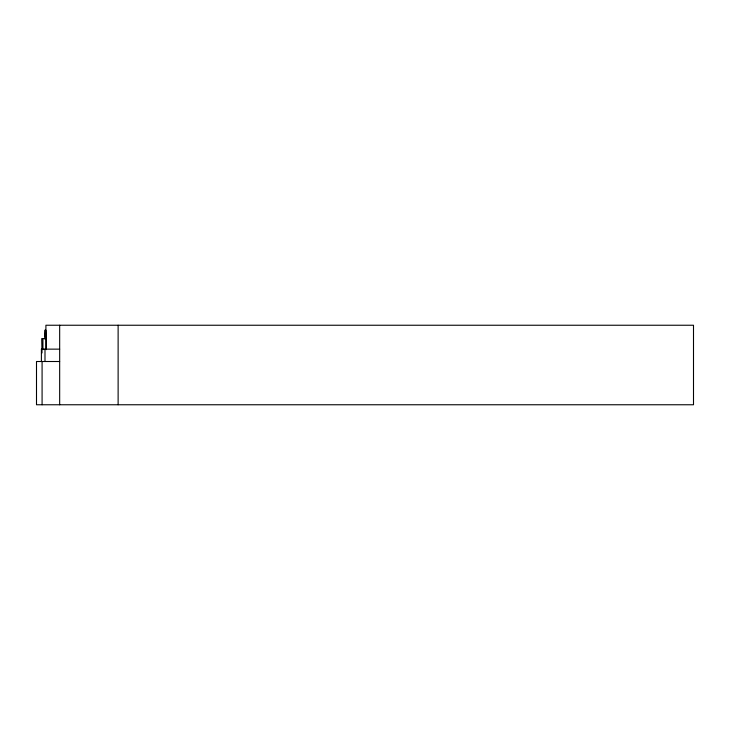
<?xml version="1.0" encoding="UTF-8"?>
<svg xmlns="http://www.w3.org/2000/svg" width="730" height="730" viewBox="0 0 730 730"><rect width="100%" height="100%" fill="white"/><g stroke="black" fill="none" stroke-linecap="round" stroke-linejoin="round"><path stroke-width="1.09" d="M45.908 330.161L44.84 330.161L44.84 330.772L45.908 330.772M45.908 331.32L44.84 331.32L44.84 331.94L45.908 331.94M45.908 332.478L44.84 332.478L44.84 333.099L45.908 333.09M44.84 333.756L45.908 333.747M44.84 334.167L45.908 334.167L44.84 334.258L44.84 333.647L46.309 333.637L46.309 349.643M46.309 334.933L44.84 334.805L44.84 335.417L45.908 335.417M44.84 335.973L45.908 335.964M45.908 336.585L44.84 336.576L44.84 335.964M45.908 337.132L44.84 337.132L44.84 337.744L45.908 337.744M45.908 338.291L44.84 338.291L44.84 338.902L45.908 338.902M46.309 338.601L41.719 338.601L42.021 352.955M59.668 349.141L41.391 349.141L41.391 361.505M59.668 361.505L36.5 361.505L36.5 404.758L693.5 404.758L693.5 325.242L45.908 325.242L45.908 349.551M118.123 325.242L118.123 404.758M59.668 325.242L59.668 404.758M44.995 349.141L44.995 361.505M42.915 338.601L42.915 349.643M42.084 361.505L42.084 404.758"/></g></svg>
